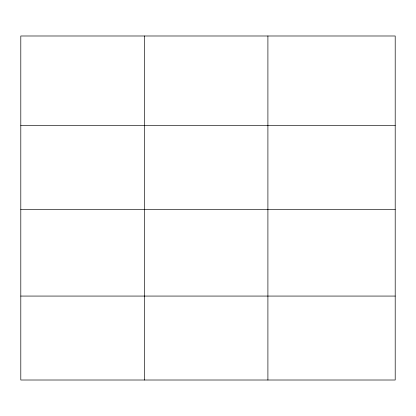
<?xml version="1.0" encoding="UTF-8"?>
<svg xmlns="http://www.w3.org/2000/svg" width="416" height="416" viewBox="0 0 416 416"><rect width="100%" height="100%" fill="white"/><g stroke="black" fill="none" stroke-linecap="round" stroke-linejoin="round"><path stroke-width="0.62" d="M395.2 209.586L395.2 35.989L20.8 35.989L20.8 380.011L395.2 380.011L395.2 209.586L20.8 209.586M20.8 125.648L395.2 125.648M20.8 296.067L395.2 296.067M267.904 35.989L267.904 380.011M144.352 35.989L144.352 380.011"/></g></svg>
